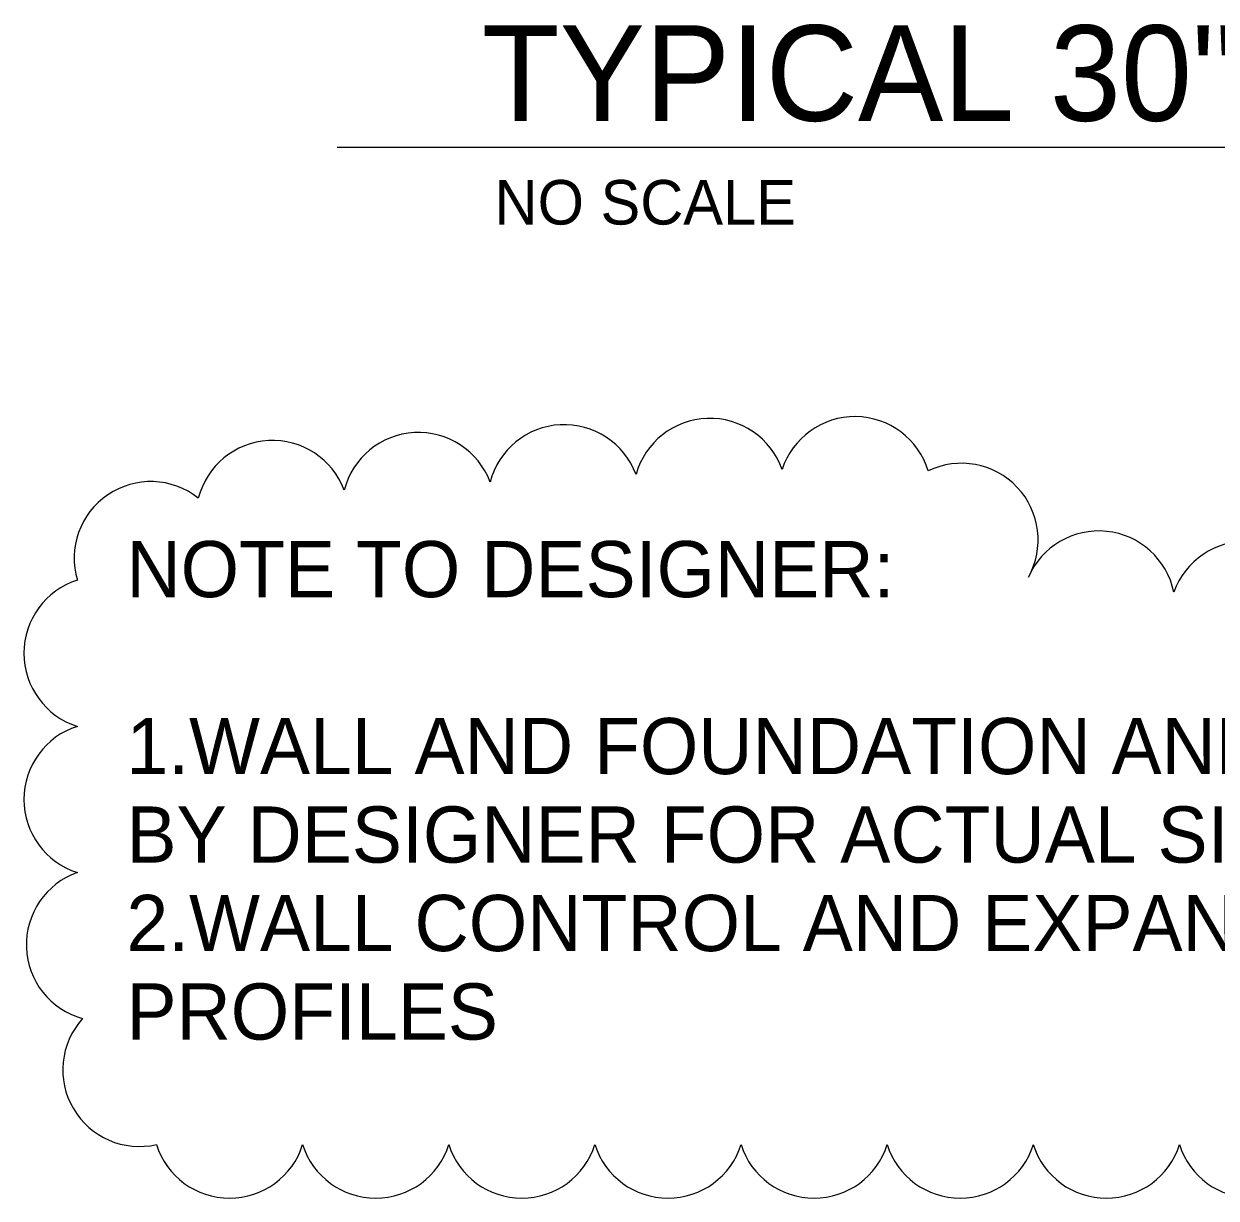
# Model space of a CAD drawing. Extents: x 10000.5 to 10073.8, y 10008 to 10077.9.
# Drawn here: x 10010.68 to 10032.84, y 10008.04 to 10029.86 of the extents above; entities that cross this region are included whole.
import ezdxf

# ---------------------------------------------------------------- set-up
doc = ezdxf.new("R2010")
doc.units = 0
doc.layers.add('G-ANNO-TEXT', color=7, linetype='Continuous')
doc.layers.add('G-ANNO-TTXT', color=7, linetype='Continuous')

msp = doc.modelspace()

# ---------------------------------------------------------------- linework, layer by layer
at = {"layer": 'G-ANNO-TEXT'}
msp.add_line((10016.506, 10027.565), (10066.453, 10027.565), dxfattribs=at)
for centre, radius, start, end in [((10023.43, 10021.105), 1.424, 19.4466, 164.4466), ((10026.126, 10021.137), 1.424, 16.9274, 161.9274), ((10020.725, 10020.988), 1.424, 20.4905, 165.4905), ((10015.304, 10020.694), 1.424, 20.6508, 165.6508), ((10018.015, 10020.843), 1.424, 20.6508, 165.6508), ((10028.107, 10020.271), 1.423, 330.8046, 115.8046), ((10013.041, 10019.93), 1.424, 51.6712, 196.6712), ((10030.657, 10019.013), 1.424, 11.6879, 156.6879), ((10033.392, 10018.82), 1.424, 15.2075, 160.2075), ((10012.106, 10018.164), 1.424, 107.5, 252.5), ((10012.106, 10015.448), 1.424, 107.5, 252.5), ((10012.153, 10012.749), 1.424, 109.5122, 254.5122), ((10012.829, 10010.423), 1.423, 137.9124, 282.9124), ((10014.505, 10009.463), 1.424, 197.5, 342.5), ((10017.221, 10009.463), 1.424, 197.5, 342.5), ((10019.936, 10009.463), 1.424, 197.5, 342.5), ((10022.652, 10009.463), 1.424, 197.5, 342.5), ((10025.367, 10009.463), 1.424, 197.5, 342.5), ((10028.083, 10009.463), 1.424, 197.5, 342.5), ((10030.798, 10009.463), 1.424, 197.5, 342.5), ((10033.514, 10009.463), 1.424, 197.5, 342.5)]:
    msp.add_arc(centre, radius, start, end, dxfattribs=at)

# ---------------------------------------------------------------- texts
for s, height, p in [('NO SCALE', 0.828, (10019.43, 10026.13)), ('NOTE TO DESIGNER:', 1.044, (10012.588, 10019.206)), ('1.WALL AND FOUNDATION AND REINFORCING STEEL SHALL BE ENGINEERED ', 1.044, (10012.588, 10015.918)), ('BY DESIGNER FOR ACTUAL SITE CONDITIONS', 1.044, (10012.588, 10014.274)), ('2.WALL CONTROL AND EXPANSION JOINTING TO BE CALLED OUT IN WALL ', 1.044, (10012.588, 10012.63)), ('PROFILES', 1.044, (10012.588, 10010.986))]:
    msp.add_text(s, height=height, dxfattribs=at).set_placement(p)
at = {"layer": 'G-ANNO-TTXT'}
msp.add_text('TYPICAL 30" TO 56" RETAINING WALL', height=1.776, dxfattribs=at).set_placement((10019.189, 10028.057))

doc.saveas('drawing.dxf')
